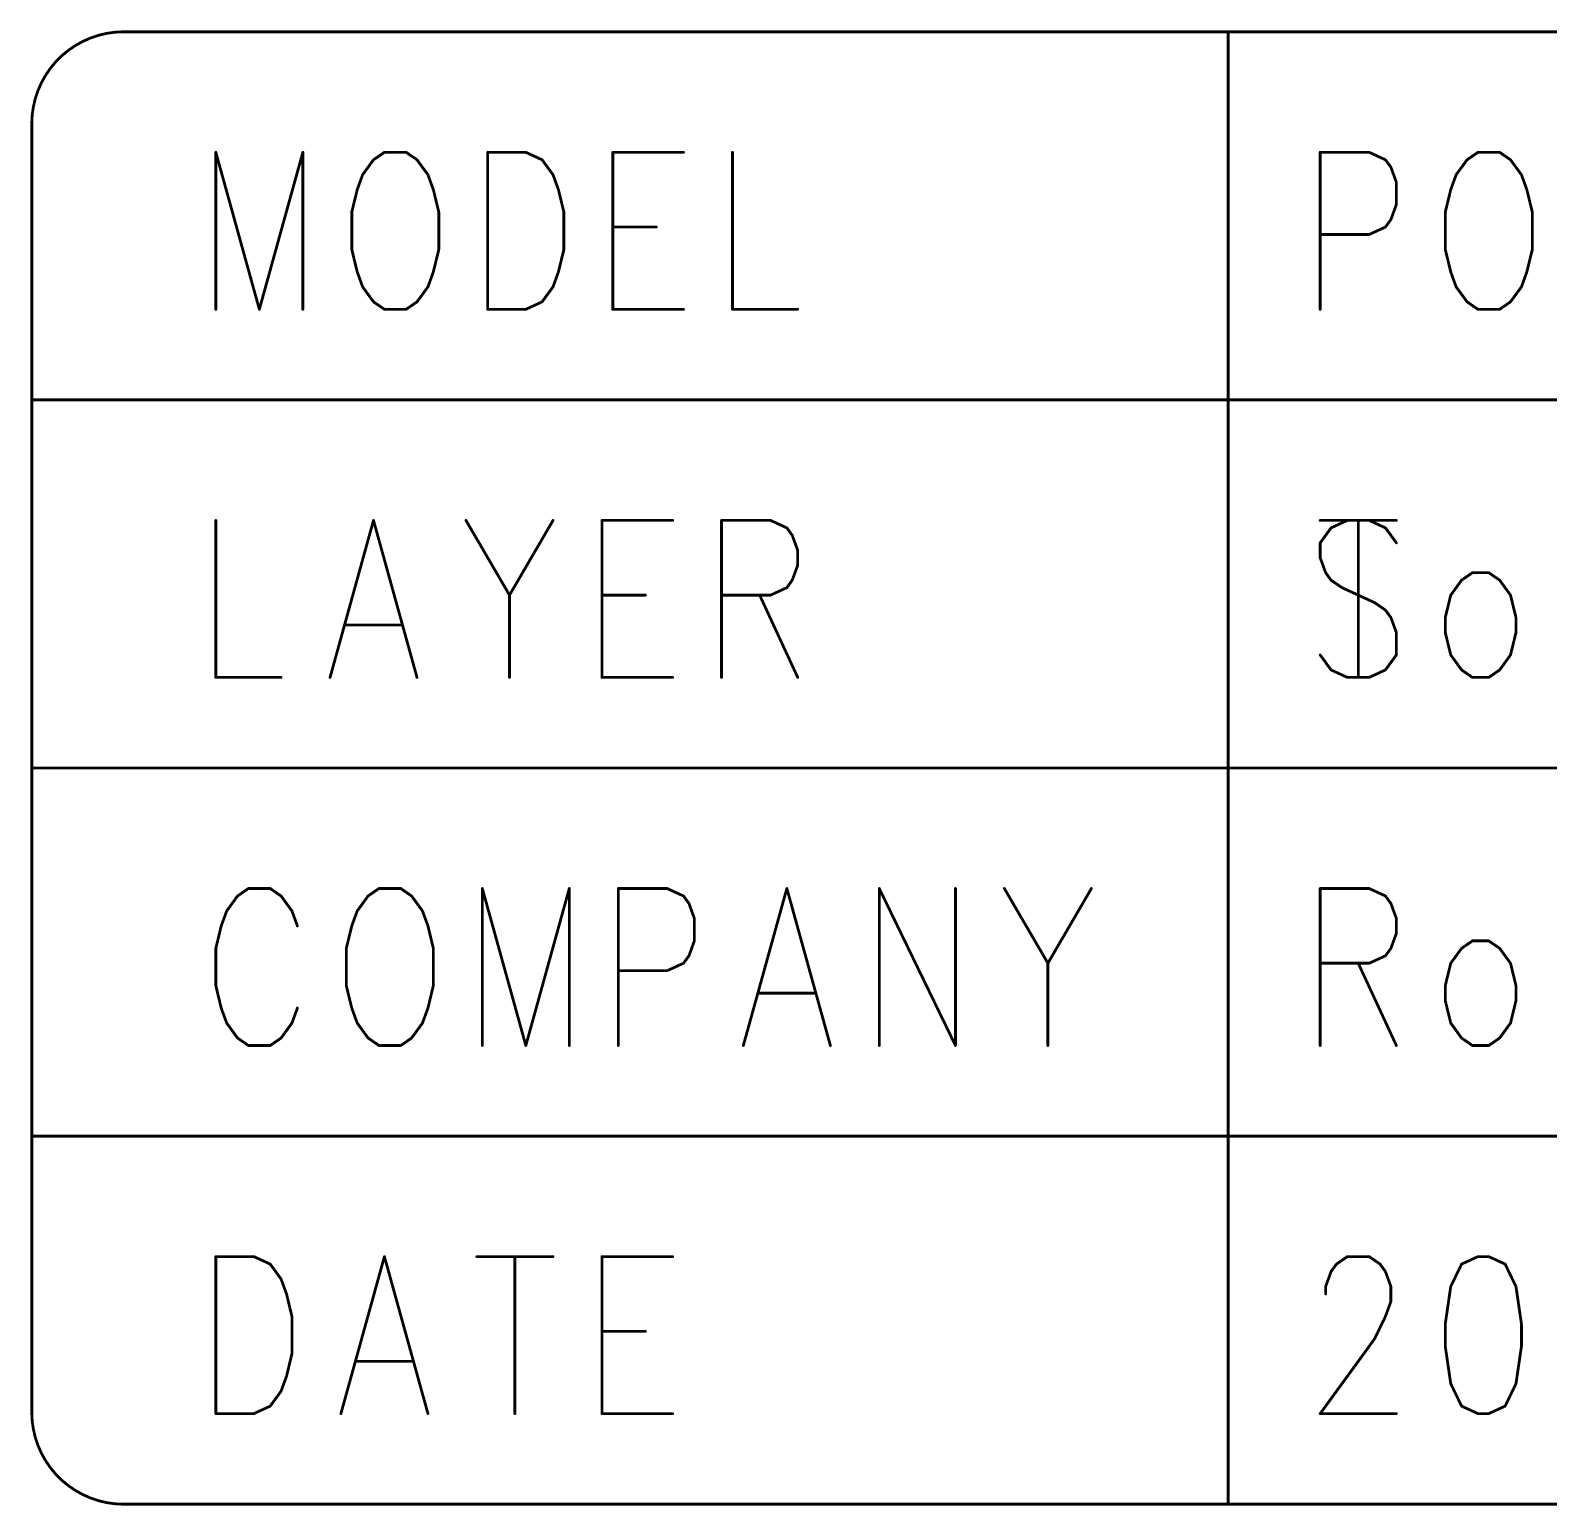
# Model space of a CAD drawing. Extents: x 100 to 134.1, y 89.8 to 141.6.
# Drawn here: x 100 to 105.36, y 89.79 to 95.01 of the extents above; entities that cross this region are included whole.
import ezdxf

# ---------------------------------------------------------------- set-up
doc = ezdxf.new("R2010")
doc.units = 0
doc.layers.get('0').update_dxf_attribs({"linetype": 'CONTINUOUS'})
doc.layers.add('MASK-TOP_PHO', color=10, linetype='CONTINUOUS')
doc.layers.add('SILK-TOP_PHO', color=9, linetype='CONTINUOUS')

# ---------------------------------------------------------------- blocks, each defined once
blk = doc.blocks.new('ROUND_233')
at = {"const_width": 0.004952}
blk.add_lwpolyline([(-0.002476, 0, 1), (0.002476, 0, 1)], format="xyb", close=True, dxfattribs=at)

msp = doc.modelspace()

# ---------------------------------------------------------------- linework, layer by layer
at = {"layer": 'MASK-TOP_PHO', "const_width": 0.009906}
for points in [[(100.32492, 95.000064, 0.4142154), (100.000054, 94.674944)], [(100.000054, 90.125042, 0.4142154), (100.32492, 89.799922)]]:
    msp.add_lwpolyline(points, format="xyb", dxfattribs=at)
for points in [[(127.625094, 95.000064), (100.32492, 95.000064)], [(104.22509, 95.000064), (104.22509, 89.799922)], [(100.000054, 94.674944), (100.000054, 90.125042)], [(100.65004, 94.57436), (100.65004, 94.019878)], [(100.65004, 94.57436), (100.80371, 94.019878)], [(100.95738, 94.57436), (100.80371, 94.019878)], [(100.95738, 94.57436), (100.95738, 94.019878)], [(101.245416, 94.57436), (101.206808, 94.547944)], [(101.322124, 94.57436), (101.245416, 94.57436)], [(101.360478, 94.547944), (101.322124, 94.57436)], [(101.61016, 94.57436), (101.61016, 94.019878)], [(101.61016, 94.57436), (101.74478, 94.57436)], [(101.74478, 94.57436), (101.802184, 94.547944)], [(102.051866, 94.57436), (102.051866, 94.019878)], [(102.051866, 94.57436), (102.301548, 94.57436)], [(102.474522, 94.57436), (102.474522, 94.019878)], [(104.549956, 94.57436), (104.549956, 94.019878)], [(104.549956, 94.57436), (104.72293, 94.57436)], [(104.72293, 94.57436), (104.780334, 94.547944)], [(105.106978, 94.57436), (105.068624, 94.547944)], [(105.183686, 94.57436), (105.106978, 94.57436)], [(105.22204, 94.547944), (105.183686, 94.57436)], [(101.206808, 94.547944), (101.168454, 94.495112)], [(101.399086, 94.495112), (101.360478, 94.547944)], [(101.802184, 94.547944), (101.840792, 94.495112)], [(104.780334, 94.547944), (104.799638, 94.521528)], [(104.799638, 94.521528), (104.818942, 94.46895)], [(105.068624, 94.547944), (105.030016, 94.495112)], [(105.260648, 94.495112), (105.22204, 94.547944)], [(101.168454, 94.495112), (101.149404, 94.442534)], [(101.418136, 94.442534), (101.399086, 94.495112)], [(101.840792, 94.495112), (101.859842, 94.442534)], [(104.818942, 94.46895), (104.818942, 94.389702)], [(105.030016, 94.495112), (105.010966, 94.442534)], [(105.279698, 94.442534), (105.260648, 94.495112)], [(101.149404, 94.442534), (101.1301, 94.363286)], [(101.43744, 94.363286), (101.418136, 94.442534)], [(101.859842, 94.442534), (101.879146, 94.363286)], [(105.010966, 94.442534), (104.991662, 94.363286)], [(105.299002, 94.363286), (105.279698, 94.442534)], [(101.1301, 94.363286), (101.1301, 94.231206)], [(101.43744, 94.231206), (101.43744, 94.363286)], [(101.879146, 94.363286), (101.879146, 94.231206)], [(104.818942, 94.389702), (104.799638, 94.33687)], [(104.991662, 94.363286), (104.991662, 94.231206)], [(105.299002, 94.231206), (105.299002, 94.363286)], [(102.051866, 94.310454), (102.205536, 94.310454)], [(104.780334, 94.310454), (104.72293, 94.284038)], [(104.799638, 94.33687), (104.780334, 94.310454)], [(104.72293, 94.284038), (104.549956, 94.284038)], [(101.1301, 94.231206), (101.149404, 94.151958)], [(101.418136, 94.151958), (101.43744, 94.231206)], [(101.879146, 94.231206), (101.859842, 94.151958)], [(104.991662, 94.231206), (105.010966, 94.151958)], [(105.279698, 94.151958), (105.299002, 94.231206)], [(101.149404, 94.151958), (101.168454, 94.099126)], [(101.399086, 94.099126), (101.418136, 94.151958)], [(101.859842, 94.151958), (101.840792, 94.099126)], [(105.010966, 94.151958), (105.030016, 94.099126)], [(105.260648, 94.099126), (105.279698, 94.151958)], [(101.168454, 94.099126), (101.206808, 94.046294)], [(101.360478, 94.046294), (101.399086, 94.099126)], [(101.840792, 94.099126), (101.802184, 94.046294)], [(105.030016, 94.099126), (105.068624, 94.046294)], [(105.22204, 94.046294), (105.260648, 94.099126)], [(101.206808, 94.046294), (101.245416, 94.019878)], [(101.322124, 94.019878), (101.360478, 94.046294)], [(101.802184, 94.046294), (101.74478, 94.019878)], [(105.068624, 94.046294), (105.106978, 94.019878)], [(105.183686, 94.019878), (105.22204, 94.046294)], [(101.245416, 94.019878), (101.322124, 94.019878)], [(101.74478, 94.019878), (101.61016, 94.019878)], [(102.051866, 94.019878), (102.301548, 94.019878)], [(102.474522, 94.019878), (102.7049, 94.019878)], [(105.106978, 94.019878), (105.183686, 94.019878)], [(120.474994, 93.700092), (100.000054, 93.700092)], [(100.65004, 93.274388), (100.65004, 92.719906)], [(101.206808, 93.274388), (101.053392, 92.719906)], [(101.206808, 93.274388), (101.360478, 92.719906)], [(101.533452, 93.274388), (101.687122, 93.010482)], [(101.840792, 93.274388), (101.687122, 93.010482)], [(102.013512, 93.274388), (102.013512, 92.719906)], [(102.013512, 93.274388), (102.263194, 93.274388)], [(102.435914, 93.274388), (102.435914, 92.719906)], [(102.435914, 93.274388), (102.608888, 93.274388)], [(102.608888, 93.274388), (102.666546, 93.247972)], [(102.666546, 93.247972), (102.685596, 93.221556)], [(104.58831, 93.247972), (104.549956, 93.19514)], [(104.645968, 93.274388), (104.58831, 93.247972)], [(104.72293, 93.274388), (104.645968, 93.274388)], [(104.780334, 93.247972), (104.72293, 93.274388)], [(104.818942, 93.19514), (104.780334, 93.247972)], [(102.685596, 93.221556), (102.7049, 93.168724)], [(104.549956, 93.19514), (104.549956, 93.142308)], [(102.7049, 93.168724), (102.7049, 93.115892)], [(104.549956, 93.142308), (104.56926, 93.08973)], [(102.7049, 93.115892), (102.685596, 93.063314)], [(104.56926, 93.08973), (104.58831, 93.063314)], [(105.087674, 93.08973), (105.04932, 93.063314)], [(105.145332, 93.08973), (105.087674, 93.08973)], [(105.183686, 93.063314), (105.145332, 93.08973)], [(102.666546, 93.036898), (102.608888, 93.010482)], [(102.685596, 93.063314), (102.666546, 93.036898)], [(104.58831, 93.063314), (104.626918, 93.036898)], [(104.626918, 93.036898), (104.74198, 92.984066)], [(105.04932, 93.063314), (105.010966, 93.010482)], [(105.22204, 93.010482), (105.183686, 93.063314)], [(101.687122, 93.010482), (101.687122, 92.719906)], [(102.013512, 93.010482), (102.167182, 93.010482)], [(102.608888, 93.010482), (102.435914, 93.010482)], [(102.570534, 93.010482), (102.7049, 92.719906)], [(104.74198, 92.984066), (104.780334, 92.95765)], [(105.010966, 93.010482), (104.991662, 92.931234)], [(105.241344, 92.931234), (105.22204, 93.010482)], [(104.780334, 92.95765), (104.799638, 92.931234)], [(104.799638, 92.931234), (104.818942, 92.878402)], [(104.991662, 92.931234), (104.991662, 92.878402)], [(105.241344, 92.878402), (105.241344, 92.931234)], [(101.110796, 92.904818), (101.303074, 92.904818)], [(104.818942, 92.878402), (104.818942, 92.799154)], [(104.991662, 92.878402), (105.010966, 92.799154)], [(105.22204, 92.799154), (105.241344, 92.878402)], [(104.58831, 92.746322), (104.549956, 92.799154)], [(104.818942, 92.799154), (104.780334, 92.746322)], [(105.010966, 92.799154), (105.04932, 92.746322)], [(105.183686, 92.746322), (105.22204, 92.799154)], [(100.65004, 92.719906), (100.880418, 92.719906)], [(102.013512, 92.719906), (102.263194, 92.719906)], [(104.645968, 92.719906), (104.58831, 92.746322)], [(104.72293, 92.719906), (104.645968, 92.719906)], [(104.780334, 92.746322), (104.72293, 92.719906)], [(105.04932, 92.746322), (105.087674, 92.719906)], [(105.087674, 92.719906), (105.145332, 92.719906)], [(105.145332, 92.719906), (105.183686, 92.746322)], [(120.474994, 92.40012), (100.000054, 92.40012)], [(100.726748, 91.948), (100.688394, 91.895168)], [(100.765102, 91.974416), (100.726748, 91.948)], [(100.842064, 91.974416), (100.765102, 91.974416)], [(100.880418, 91.948), (100.842064, 91.974416)], [(100.918772, 91.895168), (100.880418, 91.948)], [(101.187758, 91.948), (101.149404, 91.895168)], [(101.226112, 91.974416), (101.187758, 91.948)], [(101.303074, 91.974416), (101.226112, 91.974416)], [(101.341428, 91.948), (101.303074, 91.974416)], [(101.379782, 91.895168), (101.341428, 91.948)], [(101.59111, 91.974416), (101.59111, 91.419934)], [(101.59111, 91.974416), (101.74478, 91.419934)], [(101.898196, 91.974416), (101.74478, 91.419934)], [(101.898196, 91.974416), (101.898196, 91.419934)], [(102.07117, 91.974416), (102.07117, 91.419934)], [(102.07117, 91.974416), (102.24389, 91.974416)], [(102.24389, 91.974416), (102.301548, 91.948)], [(102.301548, 91.948), (102.320852, 91.921584)], [(102.666546, 91.974416), (102.512876, 91.419934)], [(102.666546, 91.974416), (102.820216, 91.419934)], [(102.992936, 91.974416), (102.992936, 91.419934)], [(102.992936, 91.974416), (103.261922, 91.419934)], [(103.261922, 91.974416), (103.261922, 91.419934)], [(103.434642, 91.974416), (103.588312, 91.71051)], [(103.741982, 91.974416), (103.588312, 91.71051)], [(104.549956, 91.974416), (104.549956, 91.419934)], [(104.549956, 91.974416), (104.72293, 91.974416)], [(104.72293, 91.974416), (104.780334, 91.948)], [(104.780334, 91.948), (104.799638, 91.921584)], [(100.688394, 91.895168), (100.66909, 91.842336)], [(100.938076, 91.842336), (100.918772, 91.895168)], [(101.149404, 91.895168), (101.1301, 91.842336)], [(101.399086, 91.842336), (101.379782, 91.895168)], [(102.320852, 91.921584), (102.339902, 91.868752)], [(104.799638, 91.921584), (104.818942, 91.868752)], [(100.66909, 91.842336), (100.65004, 91.763088)], [(101.1301, 91.842336), (101.110796, 91.763088)], [(101.418136, 91.763088), (101.399086, 91.842336)], [(102.339902, 91.868752), (102.339902, 91.789504)], [(104.818942, 91.868752), (104.818942, 91.81592)], [(102.339902, 91.789504), (102.320852, 91.736672)], [(104.818942, 91.81592), (104.799638, 91.763088)], [(105.087674, 91.789504), (105.04932, 91.763088)], [(105.145332, 91.789504), (105.087674, 91.789504)], [(105.183686, 91.763088), (105.145332, 91.789504)], [(100.65004, 91.763088), (100.65004, 91.631262)], [(101.110796, 91.763088), (101.110796, 91.631262)], [(101.418136, 91.631262), (101.418136, 91.763088)], [(102.320852, 91.736672), (102.301548, 91.71051)], [(104.780334, 91.736672), (104.72293, 91.71051)], [(104.799638, 91.763088), (104.780334, 91.736672)], [(105.04932, 91.763088), (105.010966, 91.71051)], [(105.22204, 91.71051), (105.183686, 91.763088)], [(102.24389, 91.684094), (102.07117, 91.684094)], [(102.301548, 91.71051), (102.24389, 91.684094)], [(103.588312, 91.71051), (103.588312, 91.419934)], [(104.72293, 91.71051), (104.549956, 91.71051)], [(104.684322, 91.71051), (104.818942, 91.419934)], [(105.010966, 91.71051), (104.991662, 91.631262)], [(105.241344, 91.631262), (105.22204, 91.71051)], [(100.65004, 91.631262), (100.66909, 91.552014)], [(101.110796, 91.631262), (101.1301, 91.552014)], [(101.399086, 91.552014), (101.418136, 91.631262)], [(104.991662, 91.631262), (104.991662, 91.57843)], [(105.241344, 91.57843), (105.241344, 91.631262)], [(102.570534, 91.604846), (102.762558, 91.604846)], [(104.991662, 91.57843), (105.010966, 91.499182)], [(105.22204, 91.499182), (105.241344, 91.57843)], [(100.66909, 91.552014), (100.688394, 91.499182)], [(100.918772, 91.499182), (100.938076, 91.552014)], [(101.1301, 91.552014), (101.149404, 91.499182)], [(101.379782, 91.499182), (101.399086, 91.552014)], [(100.688394, 91.499182), (100.726748, 91.44635)], [(100.880418, 91.44635), (100.918772, 91.499182)], [(101.149404, 91.499182), (101.187758, 91.44635)], [(101.341428, 91.44635), (101.379782, 91.499182)], [(105.010966, 91.499182), (105.04932, 91.44635)], [(105.183686, 91.44635), (105.22204, 91.499182)], [(100.726748, 91.44635), (100.765102, 91.419934)], [(100.765102, 91.419934), (100.842064, 91.419934)], [(100.842064, 91.419934), (100.880418, 91.44635)], [(101.187758, 91.44635), (101.226112, 91.419934)], [(101.226112, 91.419934), (101.303074, 91.419934)], [(101.303074, 91.419934), (101.341428, 91.44635)], [(105.04932, 91.44635), (105.087674, 91.419934)], [(105.087674, 91.419934), (105.145332, 91.419934)], [(105.145332, 91.419934), (105.183686, 91.44635)], [(120.474994, 91.099894), (100.000054, 91.099894)], [(100.65004, 90.674444), (100.65004, 90.119962)], [(100.65004, 90.674444), (100.784406, 90.674444)], [(100.784406, 90.674444), (100.842064, 90.648028)], [(101.245416, 90.674444), (101.091746, 90.119962)], [(101.245416, 90.674444), (101.399086, 90.119962)], [(101.571806, 90.674444), (101.840792, 90.674444)], [(101.706172, 90.674444), (101.706172, 90.119962)], [(102.013512, 90.674444), (102.013512, 90.119962)], [(102.013512, 90.674444), (102.263194, 90.674444)], [(104.607614, 90.648028), (104.645968, 90.674444)], [(104.645968, 90.674444), (104.72293, 90.674444)], [(104.72293, 90.674444), (104.761284, 90.648028)], [(105.106978, 90.674444), (105.04932, 90.648028)], [(105.145332, 90.674444), (105.106978, 90.674444)], [(105.20299, 90.648028), (105.145332, 90.674444)], [(100.842064, 90.648028), (100.880418, 90.595196)], [(104.56926, 90.56878), (104.58831, 90.621612)], [(104.58831, 90.621612), (104.607614, 90.648028)], [(104.761284, 90.648028), (104.780334, 90.621612)], [(104.780334, 90.621612), (104.799638, 90.56878)], [(105.04932, 90.648028), (105.010966, 90.56878)], [(105.241344, 90.56878), (105.20299, 90.648028)], [(100.880418, 90.595196), (100.899722, 90.542364)], [(104.56926, 90.542364), (104.56926, 90.56878)], [(104.799638, 90.56878), (104.799638, 90.515948)], [(105.010966, 90.56878), (104.991662, 90.4367)], [(105.260648, 90.4367), (105.241344, 90.56878)], [(100.899722, 90.542364), (100.918772, 90.463116)], [(104.799638, 90.515948), (104.780334, 90.463116)], [(100.918772, 90.463116), (100.918772, 90.33129)], [(104.780334, 90.463116), (104.74198, 90.383868)], [(102.013512, 90.410284), (102.167182, 90.410284)], [(104.991662, 90.4367), (104.991662, 90.357452)], [(105.260648, 90.357452), (105.260648, 90.4367)], [(104.74198, 90.383868), (104.549956, 90.119962)], [(104.991662, 90.357452), (105.010966, 90.225626)], [(105.241344, 90.225626), (105.260648, 90.357452)], [(100.918772, 90.33129), (100.899722, 90.252042)], [(101.149404, 90.304874), (101.341428, 90.304874)], [(100.899722, 90.252042), (100.880418, 90.19921)], [(100.880418, 90.19921), (100.842064, 90.146378)], [(105.010966, 90.225626), (105.04932, 90.146378)], [(105.20299, 90.146378), (105.241344, 90.225626)], [(100.842064, 90.146378), (100.784406, 90.119962)], [(105.04932, 90.146378), (105.106978, 90.119962)], [(105.145332, 90.119962), (105.20299, 90.146378)], [(100.784406, 90.119962), (100.65004, 90.119962)], [(102.013512, 90.119962), (102.263194, 90.119962)], [(104.549956, 90.119962), (104.818942, 90.119962)], [(105.106978, 90.119962), (105.145332, 90.119962)], [(100.32492, 89.799922), (127.625094, 89.799922)]]:
    msp.add_lwpolyline(points, dxfattribs=at)
at = {"layer": 'SILK-TOP_PHO', "const_width": 0.009906}
for points in [[(100.32492, 95.000064, 0.4142154), (100.000054, 94.674944)], [(100.000054, 90.125042, 0.4142154), (100.32492, 89.799922)]]:
    msp.add_lwpolyline(points, format="xyb", dxfattribs=at)
for points in [[(127.625094, 95.000064), (100.32492, 95.000064)], [(104.22509, 95.000064), (104.22509, 89.799922)], [(100.000054, 94.674944), (100.000054, 90.125042)], [(100.65004, 94.57436), (100.65004, 94.019878)], [(100.65004, 94.57436), (100.80371, 94.019878)], [(100.95738, 94.57436), (100.80371, 94.019878)], [(100.95738, 94.57436), (100.95738, 94.019878)], [(101.245416, 94.57436), (101.206808, 94.547944)], [(101.322124, 94.57436), (101.245416, 94.57436)], [(101.360478, 94.547944), (101.322124, 94.57436)], [(101.61016, 94.57436), (101.61016, 94.019878)], [(101.61016, 94.57436), (101.74478, 94.57436)], [(101.74478, 94.57436), (101.802184, 94.547944)], [(102.051866, 94.57436), (102.051866, 94.019878)], [(102.051866, 94.57436), (102.301548, 94.57436)], [(102.474522, 94.57436), (102.474522, 94.019878)], [(104.549956, 94.57436), (104.549956, 94.019878)], [(104.549956, 94.57436), (104.72293, 94.57436)], [(104.72293, 94.57436), (104.780334, 94.547944)], [(105.106978, 94.57436), (105.068624, 94.547944)], [(105.183686, 94.57436), (105.106978, 94.57436)], [(105.22204, 94.547944), (105.183686, 94.57436)], [(101.206808, 94.547944), (101.168454, 94.495112)], [(101.399086, 94.495112), (101.360478, 94.547944)], [(101.802184, 94.547944), (101.840792, 94.495112)], [(104.780334, 94.547944), (104.799638, 94.521528)], [(104.799638, 94.521528), (104.818942, 94.46895)], [(105.068624, 94.547944), (105.030016, 94.495112)], [(105.260648, 94.495112), (105.22204, 94.547944)], [(101.168454, 94.495112), (101.149404, 94.442534)], [(101.418136, 94.442534), (101.399086, 94.495112)], [(101.840792, 94.495112), (101.859842, 94.442534)], [(104.818942, 94.46895), (104.818942, 94.389702)], [(105.030016, 94.495112), (105.010966, 94.442534)], [(105.279698, 94.442534), (105.260648, 94.495112)], [(101.149404, 94.442534), (101.1301, 94.363286)], [(101.43744, 94.363286), (101.418136, 94.442534)], [(101.859842, 94.442534), (101.879146, 94.363286)], [(105.010966, 94.442534), (104.991662, 94.363286)], [(105.299002, 94.363286), (105.279698, 94.442534)], [(101.1301, 94.363286), (101.1301, 94.231206)], [(101.43744, 94.231206), (101.43744, 94.363286)], [(101.879146, 94.363286), (101.879146, 94.231206)], [(104.818942, 94.389702), (104.799638, 94.33687)], [(104.991662, 94.363286), (104.991662, 94.231206)], [(105.299002, 94.231206), (105.299002, 94.363286)], [(102.051866, 94.310454), (102.205536, 94.310454)], [(104.780334, 94.310454), (104.72293, 94.284038)], [(104.799638, 94.33687), (104.780334, 94.310454)], [(104.72293, 94.284038), (104.549956, 94.284038)], [(101.1301, 94.231206), (101.149404, 94.151958)], [(101.418136, 94.151958), (101.43744, 94.231206)], [(101.879146, 94.231206), (101.859842, 94.151958)], [(104.991662, 94.231206), (105.010966, 94.151958)], [(105.279698, 94.151958), (105.299002, 94.231206)], [(101.149404, 94.151958), (101.168454, 94.099126)], [(101.399086, 94.099126), (101.418136, 94.151958)], [(101.859842, 94.151958), (101.840792, 94.099126)], [(105.010966, 94.151958), (105.030016, 94.099126)], [(105.260648, 94.099126), (105.279698, 94.151958)], [(101.168454, 94.099126), (101.206808, 94.046294)], [(101.360478, 94.046294), (101.399086, 94.099126)], [(101.840792, 94.099126), (101.802184, 94.046294)], [(105.030016, 94.099126), (105.068624, 94.046294)], [(105.22204, 94.046294), (105.260648, 94.099126)], [(101.206808, 94.046294), (101.245416, 94.019878)], [(101.322124, 94.019878), (101.360478, 94.046294)], [(101.802184, 94.046294), (101.74478, 94.019878)], [(105.068624, 94.046294), (105.106978, 94.019878)], [(105.183686, 94.019878), (105.22204, 94.046294)], [(101.245416, 94.019878), (101.322124, 94.019878)], [(101.74478, 94.019878), (101.61016, 94.019878)], [(102.051866, 94.019878), (102.301548, 94.019878)], [(102.474522, 94.019878), (102.7049, 94.019878)], [(105.106978, 94.019878), (105.183686, 94.019878)], [(120.474994, 93.700092), (100.000054, 93.700092)], [(100.65004, 93.274388), (100.65004, 92.719906)], [(101.206808, 93.274388), (101.053392, 92.719906)], [(101.206808, 93.274388), (101.360478, 92.719906)], [(101.533452, 93.274388), (101.687122, 93.010482)], [(101.840792, 93.274388), (101.687122, 93.010482)], [(102.013512, 93.274388), (102.013512, 92.719906)], [(102.013512, 93.274388), (102.263194, 93.274388)], [(102.435914, 93.274388), (102.435914, 92.719906)], [(102.435914, 93.274388), (102.608888, 93.274388)], [(102.608888, 93.274388), (102.666546, 93.247972)], [(102.666546, 93.247972), (102.685596, 93.221556)], [(104.549956, 93.274388), (104.818942, 93.274388)], [(104.684322, 93.274388), (104.684322, 92.719906)], [(102.685596, 93.221556), (102.7049, 93.168724)], [(102.7049, 93.168724), (102.7049, 93.115892)], [(102.7049, 93.115892), (102.685596, 93.063314)], [(105.087674, 93.08973), (105.04932, 93.063314)], [(105.145332, 93.08973), (105.087674, 93.08973)], [(105.183686, 93.063314), (105.145332, 93.08973)], [(102.666546, 93.036898), (102.608888, 93.010482)], [(102.685596, 93.063314), (102.666546, 93.036898)], [(105.04932, 93.063314), (105.010966, 93.010482)], [(105.22204, 93.010482), (105.183686, 93.063314)], [(101.687122, 93.010482), (101.687122, 92.719906)], [(102.013512, 93.010482), (102.167182, 93.010482)], [(102.608888, 93.010482), (102.435914, 93.010482)], [(102.570534, 93.010482), (102.7049, 92.719906)], [(105.010966, 93.010482), (104.991662, 92.931234)], [(105.241344, 92.931234), (105.22204, 93.010482)], [(104.991662, 92.931234), (104.991662, 92.878402)], [(105.241344, 92.878402), (105.241344, 92.931234)], [(101.110796, 92.904818), (101.303074, 92.904818)], [(104.991662, 92.878402), (105.010966, 92.799154)], [(105.22204, 92.799154), (105.241344, 92.878402)], [(105.010966, 92.799154), (105.04932, 92.746322)], [(105.183686, 92.746322), (105.22204, 92.799154)], [(100.65004, 92.719906), (100.880418, 92.719906)], [(102.013512, 92.719906), (102.263194, 92.719906)], [(105.04932, 92.746322), (105.087674, 92.719906)], [(105.087674, 92.719906), (105.145332, 92.719906)], [(105.145332, 92.719906), (105.183686, 92.746322)], [(120.474994, 92.40012), (100.000054, 92.40012)], [(100.726748, 91.948), (100.688394, 91.895168)], [(100.765102, 91.974416), (100.726748, 91.948)], [(100.842064, 91.974416), (100.765102, 91.974416)], [(100.880418, 91.948), (100.842064, 91.974416)], [(100.918772, 91.895168), (100.880418, 91.948)], [(101.187758, 91.948), (101.149404, 91.895168)], [(101.226112, 91.974416), (101.187758, 91.948)], [(101.303074, 91.974416), (101.226112, 91.974416)], [(101.341428, 91.948), (101.303074, 91.974416)], [(101.379782, 91.895168), (101.341428, 91.948)], [(101.59111, 91.974416), (101.59111, 91.419934)], [(101.59111, 91.974416), (101.74478, 91.419934)], [(101.898196, 91.974416), (101.74478, 91.419934)], [(101.898196, 91.974416), (101.898196, 91.419934)], [(102.07117, 91.974416), (102.07117, 91.419934)], [(102.07117, 91.974416), (102.24389, 91.974416)], [(102.24389, 91.974416), (102.301548, 91.948)], [(102.301548, 91.948), (102.320852, 91.921584)], [(102.666546, 91.974416), (102.512876, 91.419934)], [(102.666546, 91.974416), (102.820216, 91.419934)], [(102.992936, 91.974416), (102.992936, 91.419934)], [(102.992936, 91.974416), (103.261922, 91.419934)], [(103.261922, 91.974416), (103.261922, 91.419934)], [(103.434642, 91.974416), (103.588312, 91.71051)], [(103.741982, 91.974416), (103.588312, 91.71051)], [(104.549956, 91.974416), (104.549956, 91.419934)], [(104.549956, 91.974416), (104.72293, 91.974416)], [(104.72293, 91.974416), (104.780334, 91.948)], [(104.780334, 91.948), (104.799638, 91.921584)], [(100.688394, 91.895168), (100.66909, 91.842336)], [(100.938076, 91.842336), (100.918772, 91.895168)], [(101.149404, 91.895168), (101.1301, 91.842336)], [(101.399086, 91.842336), (101.379782, 91.895168)], [(102.320852, 91.921584), (102.339902, 91.868752)], [(104.799638, 91.921584), (104.818942, 91.868752)], [(100.66909, 91.842336), (100.65004, 91.763088)], [(101.1301, 91.842336), (101.110796, 91.763088)], [(101.418136, 91.763088), (101.399086, 91.842336)], [(102.339902, 91.868752), (102.339902, 91.789504)], [(104.818942, 91.868752), (104.818942, 91.81592)], [(102.339902, 91.789504), (102.320852, 91.736672)], [(104.818942, 91.81592), (104.799638, 91.763088)], [(105.087674, 91.789504), (105.04932, 91.763088)], [(105.145332, 91.789504), (105.087674, 91.789504)], [(105.183686, 91.763088), (105.145332, 91.789504)], [(100.65004, 91.763088), (100.65004, 91.631262)], [(101.110796, 91.763088), (101.110796, 91.631262)], [(101.418136, 91.631262), (101.418136, 91.763088)], [(102.320852, 91.736672), (102.301548, 91.71051)], [(104.780334, 91.736672), (104.72293, 91.71051)], [(104.799638, 91.763088), (104.780334, 91.736672)], [(105.04932, 91.763088), (105.010966, 91.71051)], [(105.22204, 91.71051), (105.183686, 91.763088)], [(102.24389, 91.684094), (102.07117, 91.684094)], [(102.301548, 91.71051), (102.24389, 91.684094)], [(103.588312, 91.71051), (103.588312, 91.419934)], [(104.72293, 91.71051), (104.549956, 91.71051)], [(104.684322, 91.71051), (104.818942, 91.419934)], [(105.010966, 91.71051), (104.991662, 91.631262)], [(105.241344, 91.631262), (105.22204, 91.71051)], [(100.65004, 91.631262), (100.66909, 91.552014)], [(101.110796, 91.631262), (101.1301, 91.552014)], [(101.399086, 91.552014), (101.418136, 91.631262)], [(104.991662, 91.631262), (104.991662, 91.57843)], [(105.241344, 91.57843), (105.241344, 91.631262)], [(102.570534, 91.604846), (102.762558, 91.604846)], [(104.991662, 91.57843), (105.010966, 91.499182)], [(105.22204, 91.499182), (105.241344, 91.57843)], [(100.66909, 91.552014), (100.688394, 91.499182)], [(100.918772, 91.499182), (100.938076, 91.552014)], [(101.1301, 91.552014), (101.149404, 91.499182)], [(101.379782, 91.499182), (101.399086, 91.552014)], [(100.688394, 91.499182), (100.726748, 91.44635)], [(100.880418, 91.44635), (100.918772, 91.499182)], [(101.149404, 91.499182), (101.187758, 91.44635)], [(101.341428, 91.44635), (101.379782, 91.499182)], [(105.010966, 91.499182), (105.04932, 91.44635)], [(105.183686, 91.44635), (105.22204, 91.499182)], [(100.726748, 91.44635), (100.765102, 91.419934)], [(100.765102, 91.419934), (100.842064, 91.419934)], [(100.842064, 91.419934), (100.880418, 91.44635)], [(101.187758, 91.44635), (101.226112, 91.419934)], [(101.226112, 91.419934), (101.303074, 91.419934)], [(101.303074, 91.419934), (101.341428, 91.44635)], [(105.04932, 91.44635), (105.087674, 91.419934)], [(105.087674, 91.419934), (105.145332, 91.419934)], [(105.145332, 91.419934), (105.183686, 91.44635)], [(120.474994, 91.099894), (100.000054, 91.099894)], [(100.65004, 90.674444), (100.65004, 90.119962)], [(100.65004, 90.674444), (100.784406, 90.674444)], [(100.784406, 90.674444), (100.842064, 90.648028)], [(101.245416, 90.674444), (101.091746, 90.119962)], [(101.245416, 90.674444), (101.399086, 90.119962)], [(101.571806, 90.674444), (101.840792, 90.674444)], [(101.706172, 90.674444), (101.706172, 90.119962)], [(102.013512, 90.674444), (102.013512, 90.119962)], [(102.013512, 90.674444), (102.263194, 90.674444)], [(104.607614, 90.648028), (104.645968, 90.674444)], [(104.645968, 90.674444), (104.72293, 90.674444)], [(104.72293, 90.674444), (104.761284, 90.648028)], [(105.106978, 90.674444), (105.04932, 90.648028)], [(105.145332, 90.674444), (105.106978, 90.674444)], [(105.20299, 90.648028), (105.145332, 90.674444)], [(100.842064, 90.648028), (100.880418, 90.595196)], [(104.56926, 90.56878), (104.58831, 90.621612)], [(104.58831, 90.621612), (104.607614, 90.648028)], [(104.761284, 90.648028), (104.780334, 90.621612)], [(104.780334, 90.621612), (104.799638, 90.56878)], [(105.04932, 90.648028), (105.010966, 90.56878)], [(105.241344, 90.56878), (105.20299, 90.648028)], [(100.880418, 90.595196), (100.899722, 90.542364)], [(104.56926, 90.542364), (104.56926, 90.56878)], [(104.799638, 90.56878), (104.799638, 90.515948)], [(105.010966, 90.56878), (104.991662, 90.4367)], [(105.260648, 90.4367), (105.241344, 90.56878)], [(100.899722, 90.542364), (100.918772, 90.463116)], [(104.799638, 90.515948), (104.780334, 90.463116)], [(100.918772, 90.463116), (100.918772, 90.33129)], [(104.780334, 90.463116), (104.74198, 90.383868)], [(102.013512, 90.410284), (102.167182, 90.410284)], [(104.991662, 90.4367), (104.991662, 90.357452)], [(105.260648, 90.357452), (105.260648, 90.4367)], [(104.74198, 90.383868), (104.549956, 90.119962)], [(104.991662, 90.357452), (105.010966, 90.225626)], [(105.241344, 90.225626), (105.260648, 90.357452)], [(100.918772, 90.33129), (100.899722, 90.252042)], [(101.149404, 90.304874), (101.341428, 90.304874)], [(100.899722, 90.252042), (100.880418, 90.19921)], [(100.880418, 90.19921), (100.842064, 90.146378)], [(105.010966, 90.225626), (105.04932, 90.146378)], [(105.20299, 90.146378), (105.241344, 90.225626)], [(100.842064, 90.146378), (100.784406, 90.119962)], [(105.04932, 90.146378), (105.106978, 90.119962)], [(105.145332, 90.119962), (105.20299, 90.146378)], [(100.784406, 90.119962), (100.65004, 90.119962)], [(102.013512, 90.119962), (102.263194, 90.119962)], [(104.549956, 90.119962), (104.818942, 90.119962)], [(105.106978, 90.119962), (105.145332, 90.119962)], [(100.32492, 89.799922), (127.625094, 89.799922)]]:
    msp.add_lwpolyline(points, dxfattribs=at)

# ---------------------------------------------------------------- block references
at = {"layer": 'MASK-TOP_PHO'}
for p in [(100.32492, 95.000064), (100.32492, 95.000064), (104.22509, 95.000064), (100.000054, 94.674944), (100.000054, 94.674944), (100.65004, 94.57436), (100.65004, 94.57436), (100.95738, 94.57436), (100.95738, 94.57436), (101.245416, 94.57436), (101.245416, 94.57436), (101.322124, 94.57436), (101.61016, 94.57436), (101.61016, 94.57436), (101.74478, 94.57436), (102.051866, 94.57436), (102.051866, 94.57436), (102.301548, 94.57436), (102.474522, 94.57436), (104.549956, 94.57436), (104.549956, 94.57436), (104.72293, 94.57436), (105.106978, 94.57436), (105.106978, 94.57436), (105.183686, 94.57436), (101.206808, 94.547944), (101.360478, 94.547944), (101.802184, 94.547944), (104.780334, 94.547944), (104.799638, 94.521528), (105.068624, 94.547944), (105.22204, 94.547944), (101.168454, 94.495112), (101.399086, 94.495112), (101.840792, 94.495112), (104.818942, 94.46895), (105.030016, 94.495112), (105.260648, 94.495112), (101.149404, 94.442534), (101.418136, 94.442534), (101.859842, 94.442534), (105.010966, 94.442534), (105.279698, 94.442534), (101.1301, 94.363286), (101.43744, 94.363286), (101.879146, 94.363286), (104.818942, 94.389702), (104.991662, 94.363286), (105.299002, 94.363286), (102.051866, 94.310454), (102.205536, 94.310454), (104.780334, 94.310454), (104.799638, 94.33687), (104.549956, 94.284038), (104.72293, 94.284038), (101.1301, 94.231206), (101.43744, 94.231206), (101.879146, 94.231206), (104.991662, 94.231206), (105.299002, 94.231206), (101.149404, 94.151958), (101.418136, 94.151958), (101.859842, 94.151958), (105.010966, 94.151958), (105.279698, 94.151958), (101.168454, 94.099126), (101.399086, 94.099126), (101.840792, 94.099126), (105.030016, 94.099126), (105.260648, 94.099126), (101.206808, 94.046294), (101.360478, 94.046294), (101.802184, 94.046294), (105.068624, 94.046294), (105.22204, 94.046294), (100.65004, 94.019878), (100.80371, 94.019878), (100.80371, 94.019878), (100.95738, 94.019878), (101.245416, 94.019878), (101.322124, 94.019878), (101.61016, 94.019878), (101.61016, 94.019878), (101.74478, 94.019878), (102.051866, 94.019878), (102.051866, 94.019878), (102.301548, 94.019878), (102.474522, 94.019878), (102.7049, 94.019878), (104.549956, 94.019878), (105.106978, 94.019878), (105.183686, 94.019878), (100.000054, 93.700092), (100.65004, 93.274388), (101.206808, 93.274388), (101.206808, 93.274388), (101.533452, 93.274388), (101.840792, 93.274388), (102.013512, 93.274388), (102.013512, 93.274388), (102.263194, 93.274388), (102.435914, 93.274388), (102.435914, 93.274388), (102.608888, 93.274388), (102.666546, 93.247972), (104.58831, 93.247972), (104.645968, 93.274388), (104.72293, 93.274388), (104.780334, 93.247972), (102.685596, 93.221556), (104.549956, 93.19514), (104.818942, 93.19514), (102.7049, 93.168724), (104.549956, 93.142308), (102.7049, 93.115892), (104.56926, 93.08973), (105.087674, 93.08973), (105.087674, 93.08973), (105.145332, 93.08973), (102.666546, 93.036898), (102.685596, 93.063314), (104.58831, 93.063314), (104.626918, 93.036898), (105.04932, 93.063314), (105.183686, 93.063314), (101.687122, 93.010482), (101.687122, 93.010482), (102.013512, 93.010482), (102.167182, 93.010482), (102.435914, 93.010482), (102.570534, 93.010482), (102.608888, 93.010482), (104.74198, 92.984066), (105.010966, 93.010482), (105.22204, 93.010482), (104.780334, 92.95765), (104.799638, 92.931234), (104.991662, 92.931234), (105.241344, 92.931234), (101.110796, 92.904818), (101.303074, 92.904818), (104.818942, 92.878402), (104.991662, 92.878402), (105.241344, 92.878402), (104.549956, 92.799154), (104.818942, 92.799154), (105.010966, 92.799154), (105.22204, 92.799154), (100.65004, 92.719906), (100.880418, 92.719906), (101.053392, 92.719906), (101.360478, 92.719906), (101.687122, 92.719906), (102.013512, 92.719906), (102.013512, 92.719906), (102.263194, 92.719906), (102.435914, 92.719906), (102.7049, 92.719906), (104.58831, 92.746322), (104.645968, 92.719906), (104.72293, 92.719906), (104.780334, 92.746322), (105.04932, 92.746322), (105.087674, 92.719906), (105.145332, 92.719906), (105.183686, 92.746322), (100.000054, 92.40012), (100.726748, 91.948), (100.765102, 91.974416), (100.842064, 91.974416), (100.880418, 91.948), (101.187758, 91.948), (101.226112, 91.974416), (101.226112, 91.974416), (101.303074, 91.974416), (101.341428, 91.948), (101.59111, 91.974416), (101.59111, 91.974416), (101.898196, 91.974416), (101.898196, 91.974416), (102.07117, 91.974416), (102.07117, 91.974416), (102.24389, 91.974416), (102.301548, 91.948), (102.666546, 91.974416), (102.666546, 91.974416), (102.992936, 91.974416), (102.992936, 91.974416), (103.261922, 91.974416), (103.434642, 91.974416), (103.741982, 91.974416), (104.549956, 91.974416), (104.549956, 91.974416), (104.72293, 91.974416), (104.780334, 91.948), (100.688394, 91.895168), (100.918772, 91.895168), (101.149404, 91.895168), (101.379782, 91.895168), (102.320852, 91.921584), (104.799638, 91.921584), (100.66909, 91.842336), (100.938076, 91.842336), (101.1301, 91.842336), (101.399086, 91.842336), (102.339902, 91.868752), (104.818942, 91.868752), (102.339902, 91.789504), (104.818942, 91.81592), (105.087674, 91.789504), (105.087674, 91.789504), (105.145332, 91.789504), (100.65004, 91.763088), (101.110796, 91.763088), (101.418136, 91.763088), (102.320852, 91.736672), (104.780334, 91.736672), (104.799638, 91.763088), (105.04932, 91.763088), (105.183686, 91.763088), (102.07117, 91.684094), (102.24389, 91.684094), (102.301548, 91.71051), (103.588312, 91.71051), (103.588312, 91.71051), (104.549956, 91.71051), (104.684322, 91.71051), (104.72293, 91.71051), (105.010966, 91.71051), (105.22204, 91.71051), (100.65004, 91.631262), (101.110796, 91.631262), (101.418136, 91.631262), (104.991662, 91.631262), (105.241344, 91.631262), (102.570534, 91.604846), (102.762558, 91.604846), (104.991662, 91.57843), (105.241344, 91.57843), (100.66909, 91.552014), (100.938076, 91.552014), (101.1301, 91.552014), (101.399086, 91.552014), (100.688394, 91.499182), (100.918772, 91.499182), (101.149404, 91.499182), (101.379782, 91.499182), (105.010966, 91.499182), (105.22204, 91.499182), (100.726748, 91.44635), (100.765102, 91.419934), (100.842064, 91.419934), (100.880418, 91.44635), (101.187758, 91.44635), (101.226112, 91.419934), (101.303074, 91.419934), (101.341428, 91.44635), (101.59111, 91.419934), (101.74478, 91.419934), (101.74478, 91.419934), (101.898196, 91.419934), (102.07117, 91.419934), (102.512876, 91.419934), (102.820216, 91.419934), (102.992936, 91.419934), (103.261922, 91.419934), (103.261922, 91.419934), (103.588312, 91.419934), (104.549956, 91.419934), (104.818942, 91.419934), (105.04932, 91.44635), (105.087674, 91.419934), (105.145332, 91.419934), (105.183686, 91.44635), (100.000054, 91.099894), (100.65004, 90.674444), (100.65004, 90.674444), (100.784406, 90.674444), (101.245416, 90.674444), (101.245416, 90.674444), (101.571806, 90.674444), (101.706172, 90.674444), (101.840792, 90.674444), (102.013512, 90.674444), (102.013512, 90.674444), (102.263194, 90.674444), (104.645968, 90.674444), (104.72293, 90.674444), (105.106978, 90.674444), (105.106978, 90.674444), (105.145332, 90.674444), (100.842064, 90.648028), (104.58831, 90.621612), (104.607614, 90.648028), (104.761284, 90.648028), (104.780334, 90.621612), (105.04932, 90.648028), (105.20299, 90.648028), (100.880418, 90.595196), (104.56926, 90.56878), (104.799638, 90.56878), (105.010966, 90.56878), (105.241344, 90.56878), (100.899722, 90.542364), (104.56926, 90.542364), (104.799638, 90.515948), (100.918772, 90.463116), (104.780334, 90.463116), (102.013512, 90.410284), (102.167182, 90.410284), (104.991662, 90.4367), (105.260648, 90.4367), (104.74198, 90.383868), (104.991662, 90.357452), (105.260648, 90.357452), (100.918772, 90.33129), (101.149404, 90.304874), (101.341428, 90.304874), (100.899722, 90.252042), (100.880418, 90.19921), (105.010966, 90.225626), (105.241344, 90.225626), (100.000054, 90.125042), (100.000054, 90.125042), (100.842064, 90.146378), (105.04932, 90.146378), (105.20299, 90.146378), (100.65004, 90.119962), (100.65004, 90.119962), (100.784406, 90.119962), (101.091746, 90.119962), (101.399086, 90.119962), (101.706172, 90.119962), (102.013512, 90.119962), (102.013512, 90.119962), (102.263194, 90.119962), (104.549956, 90.119962), (104.818942, 90.119962), (105.106978, 90.119962), (105.145332, 90.119962), (100.32492, 89.799922), (100.32492, 89.799922), (104.22509, 89.799922)]:
    msp.add_blockref('ROUND_233', p, dxfattribs=at)
at = {"layer": 'SILK-TOP_PHO'}
for p in [(100.32492, 95.000064), (100.32492, 95.000064), (104.22509, 95.000064), (100.000054, 94.674944), (100.000054, 94.674944), (100.65004, 94.57436), (100.65004, 94.57436), (100.95738, 94.57436), (100.95738, 94.57436), (101.245416, 94.57436), (101.245416, 94.57436), (101.322124, 94.57436), (101.61016, 94.57436), (101.61016, 94.57436), (101.74478, 94.57436), (102.051866, 94.57436), (102.051866, 94.57436), (102.301548, 94.57436), (102.474522, 94.57436), (104.549956, 94.57436), (104.549956, 94.57436), (104.72293, 94.57436), (105.106978, 94.57436), (105.106978, 94.57436), (105.183686, 94.57436), (101.206808, 94.547944), (101.360478, 94.547944), (101.802184, 94.547944), (104.780334, 94.547944), (104.799638, 94.521528), (105.068624, 94.547944), (105.22204, 94.547944), (101.168454, 94.495112), (101.399086, 94.495112), (101.840792, 94.495112), (104.818942, 94.46895), (105.030016, 94.495112), (105.260648, 94.495112), (101.149404, 94.442534), (101.418136, 94.442534), (101.859842, 94.442534), (105.010966, 94.442534), (105.279698, 94.442534), (101.1301, 94.363286), (101.43744, 94.363286), (101.879146, 94.363286), (104.818942, 94.389702), (104.991662, 94.363286), (105.299002, 94.363286), (102.051866, 94.310454), (102.205536, 94.310454), (104.780334, 94.310454), (104.799638, 94.33687), (104.549956, 94.284038), (104.72293, 94.284038), (101.1301, 94.231206), (101.43744, 94.231206), (101.879146, 94.231206), (104.991662, 94.231206), (105.299002, 94.231206), (101.149404, 94.151958), (101.418136, 94.151958), (101.859842, 94.151958), (105.010966, 94.151958), (105.279698, 94.151958), (101.168454, 94.099126), (101.399086, 94.099126), (101.840792, 94.099126), (105.030016, 94.099126), (105.260648, 94.099126), (101.206808, 94.046294), (101.360478, 94.046294), (101.802184, 94.046294), (105.068624, 94.046294), (105.22204, 94.046294), (100.65004, 94.019878), (100.80371, 94.019878), (100.80371, 94.019878), (100.95738, 94.019878), (101.245416, 94.019878), (101.322124, 94.019878), (101.61016, 94.019878), (101.61016, 94.019878), (101.74478, 94.019878), (102.051866, 94.019878), (102.051866, 94.019878), (102.301548, 94.019878), (102.474522, 94.019878), (102.7049, 94.019878), (104.549956, 94.019878), (105.106978, 94.019878), (105.183686, 94.019878), (100.000054, 93.700092), (100.65004, 93.274388), (101.206808, 93.274388), (101.206808, 93.274388), (101.533452, 93.274388), (101.840792, 93.274388), (102.013512, 93.274388), (102.013512, 93.274388), (102.263194, 93.274388), (102.435914, 93.274388), (102.435914, 93.274388), (102.608888, 93.274388), (102.666546, 93.247972), (104.549956, 93.274388), (104.684322, 93.274388), (104.818942, 93.274388), (102.685596, 93.221556), (102.7049, 93.168724), (102.7049, 93.115892), (105.087674, 93.08973), (105.087674, 93.08973), (105.145332, 93.08973), (102.666546, 93.036898), (102.685596, 93.063314), (105.04932, 93.063314), (105.183686, 93.063314), (101.687122, 93.010482), (101.687122, 93.010482), (102.013512, 93.010482), (102.167182, 93.010482), (102.435914, 93.010482), (102.570534, 93.010482), (102.608888, 93.010482), (105.010966, 93.010482), (105.22204, 93.010482), (104.991662, 92.931234), (105.241344, 92.931234), (101.110796, 92.904818), (101.303074, 92.904818), (104.991662, 92.878402), (105.241344, 92.878402), (105.010966, 92.799154), (105.22204, 92.799154), (100.65004, 92.719906), (100.880418, 92.719906), (101.053392, 92.719906), (101.360478, 92.719906), (101.687122, 92.719906), (102.013512, 92.719906), (102.013512, 92.719906), (102.263194, 92.719906), (102.435914, 92.719906), (102.7049, 92.719906), (104.684322, 92.719906), (105.04932, 92.746322), (105.087674, 92.719906), (105.145332, 92.719906), (105.183686, 92.746322), (100.000054, 92.40012), (100.726748, 91.948), (100.765102, 91.974416), (100.842064, 91.974416), (100.880418, 91.948), (101.187758, 91.948), (101.226112, 91.974416), (101.226112, 91.974416), (101.303074, 91.974416), (101.341428, 91.948), (101.59111, 91.974416), (101.59111, 91.974416), (101.898196, 91.974416), (101.898196, 91.974416), (102.07117, 91.974416), (102.07117, 91.974416), (102.24389, 91.974416), (102.301548, 91.948), (102.666546, 91.974416), (102.666546, 91.974416), (102.992936, 91.974416), (102.992936, 91.974416), (103.261922, 91.974416), (103.434642, 91.974416), (103.741982, 91.974416), (104.549956, 91.974416), (104.549956, 91.974416), (104.72293, 91.974416), (104.780334, 91.948), (100.688394, 91.895168), (100.918772, 91.895168), (101.149404, 91.895168), (101.379782, 91.895168), (102.320852, 91.921584), (104.799638, 91.921584), (100.66909, 91.842336), (100.938076, 91.842336), (101.1301, 91.842336), (101.399086, 91.842336), (102.339902, 91.868752), (104.818942, 91.868752), (102.339902, 91.789504), (104.818942, 91.81592), (105.087674, 91.789504), (105.087674, 91.789504), (105.145332, 91.789504), (100.65004, 91.763088), (101.110796, 91.763088), (101.418136, 91.763088), (102.320852, 91.736672), (104.780334, 91.736672), (104.799638, 91.763088), (105.04932, 91.763088), (105.183686, 91.763088), (102.07117, 91.684094), (102.24389, 91.684094), (102.301548, 91.71051), (103.588312, 91.71051), (103.588312, 91.71051), (104.549956, 91.71051), (104.684322, 91.71051), (104.72293, 91.71051), (105.010966, 91.71051), (105.22204, 91.71051), (100.65004, 91.631262), (101.110796, 91.631262), (101.418136, 91.631262), (104.991662, 91.631262), (105.241344, 91.631262), (102.570534, 91.604846), (102.762558, 91.604846), (104.991662, 91.57843), (105.241344, 91.57843), (100.66909, 91.552014), (100.938076, 91.552014), (101.1301, 91.552014), (101.399086, 91.552014), (100.688394, 91.499182), (100.918772, 91.499182), (101.149404, 91.499182), (101.379782, 91.499182), (105.010966, 91.499182), (105.22204, 91.499182), (100.726748, 91.44635), (100.765102, 91.419934), (100.842064, 91.419934), (100.880418, 91.44635), (101.187758, 91.44635), (101.226112, 91.419934), (101.303074, 91.419934), (101.341428, 91.44635), (101.59111, 91.419934), (101.74478, 91.419934), (101.74478, 91.419934), (101.898196, 91.419934), (102.07117, 91.419934), (102.512876, 91.419934), (102.820216, 91.419934), (102.992936, 91.419934), (103.261922, 91.419934), (103.261922, 91.419934), (103.588312, 91.419934), (104.549956, 91.419934), (104.818942, 91.419934), (105.04932, 91.44635), (105.087674, 91.419934), (105.145332, 91.419934), (105.183686, 91.44635), (100.000054, 91.099894), (100.65004, 90.674444), (100.65004, 90.674444), (100.784406, 90.674444), (101.245416, 90.674444), (101.245416, 90.674444), (101.571806, 90.674444), (101.706172, 90.674444), (101.840792, 90.674444), (102.013512, 90.674444), (102.013512, 90.674444), (102.263194, 90.674444), (104.645968, 90.674444), (104.72293, 90.674444), (105.106978, 90.674444), (105.106978, 90.674444), (105.145332, 90.674444), (100.842064, 90.648028), (104.58831, 90.621612), (104.607614, 90.648028), (104.761284, 90.648028), (104.780334, 90.621612), (105.04932, 90.648028), (105.20299, 90.648028), (100.880418, 90.595196), (104.56926, 90.56878), (104.799638, 90.56878), (105.010966, 90.56878), (105.241344, 90.56878), (100.899722, 90.542364), (104.56926, 90.542364), (104.799638, 90.515948), (100.918772, 90.463116), (104.780334, 90.463116), (102.013512, 90.410284), (102.167182, 90.410284), (104.991662, 90.4367), (105.260648, 90.4367), (104.74198, 90.383868), (104.991662, 90.357452), (105.260648, 90.357452), (100.918772, 90.33129), (101.149404, 90.304874), (101.341428, 90.304874), (100.899722, 90.252042), (100.880418, 90.19921), (105.010966, 90.225626), (105.241344, 90.225626), (100.000054, 90.125042), (100.000054, 90.125042), (100.842064, 90.146378), (105.04932, 90.146378), (105.20299, 90.146378), (100.65004, 90.119962), (100.65004, 90.119962), (100.784406, 90.119962), (101.091746, 90.119962), (101.399086, 90.119962), (101.706172, 90.119962), (102.013512, 90.119962), (102.013512, 90.119962), (102.263194, 90.119962), (104.549956, 90.119962), (104.818942, 90.119962), (105.106978, 90.119962), (105.145332, 90.119962), (100.32492, 89.799922), (100.32492, 89.799922), (104.22509, 89.799922)]:
    msp.add_blockref('ROUND_233', p, dxfattribs=at)

doc.saveas('drawing.dxf')
